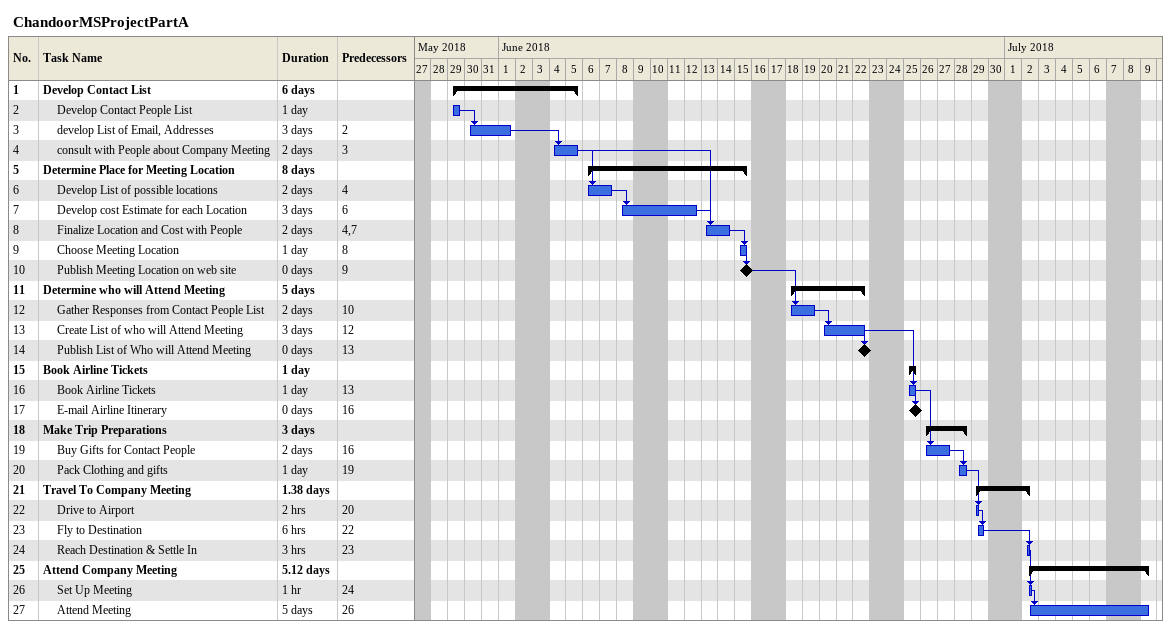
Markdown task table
ChandoorMSProjectPartA

| ID | Level | Task | Duration | Start | Finish | Predecessors |
|---|---|---|---|---|---|---|
| 1 | 1 | **Develop Contact List** | 6d | 2018-05-29 | 2018-06-05 |  |
| 2 | 2 | Develop Contact People List | 1d | 2018-05-29 | 2018-05-29 |  |
| 3 | 2 | develop List of Email, Addresses | 3d | 2018-05-30 | 2018-06-01 | 2 |
| 4 | 2 | consult with People about Company Meeting | 2d | 2018-06-04 | 2018-06-05 | 3 |
| 5 | 1 | **Determine Place for Meeting Location** | 8d | 2018-06-06 | 2018-06-15 |  |
| 6 | 2 | Develop List of possible locations | 2d | 2018-06-06 | 2018-06-07 | 4 |
| 7 | 2 | Develop cost Estimate for each Location | 3d | 2018-06-08 | 2018-06-12 | 6 |
| 8 | 2 | Finalize Location and Cost with People | 2d | 2018-06-13 | 2018-06-14 | 4, 7 |
| 9 | 2 | Choose Meeting Location | 1d | 2018-06-15 | 2018-06-15 | 8 |
| 10 | 2 | Publish Meeting Location on web site | 0d | 2018-06-15 | 2018-06-15 | 9 |
| 11 | 1 | **Determine who will Attend Meeting** | 5d | 2018-06-18 | 2018-06-22 |  |
| 12 | 2 | Gather Responses from Contact People List | 2d | 2018-06-18 | 2018-06-19 | 10 |
| 13 | 2 | Create List of who will Attend Meeting | 3d | 2018-06-20 | 2018-06-22 | 12 |
| 14 | 2 | Publish List of Who will Attend Meeting | 0d | 2018-06-22 | 2018-06-22 | 13 |
| 15 | 1 | **Book Airline Tickets** | 1d | 2018-06-25 | 2018-06-25 |  |
| 16 | 2 | Book Airline Tickets | 1d | 2018-06-25 | 2018-06-25 | 13 |
| 17 | 2 | E-mail Airline Itinerary | 0d | 2018-06-25 | 2018-06-25 | 16 |
| 18 | 1 | **Make Trip Preparations** | 3d | 2018-06-26 | 2018-06-28 |  |
| 19 | 2 | Buy Gifts for Contact People | 2d | 2018-06-26 | 2018-06-27 | 16 |
| 20 | 2 | Pack Clothing and gifts | 1d | 2018-06-28 | 2018-06-28 | 19 |
| 21 | 1 | **Travel To Company Meeting** | 1.38d | 2018-06-29 | 2018-07-02 |  |
| 22 | 2 | Drive to Airport | 2h | 2018-06-29 | 2018-06-29 | 20 |
| 23 | 2 | Fly to Destination | 6h | 2018-06-29 | 2018-06-29 | 22 |
| 24 | 2 | Reach Destination & Settle In | 3h | 2018-07-02 | 2018-07-02 | 23 |
| 25 | 1 | **Attend Company Meeting** | 5.12d | 2018-07-02 | 2018-07-09 |  |
| 26 | 2 | Set Up Meeting | 1h | 2018-07-02 | 2018-07-02 | 24 |
| 27 | 2 | Attend Meeting | 5d | 2018-07-02 | 2018-07-09 | 26 |
